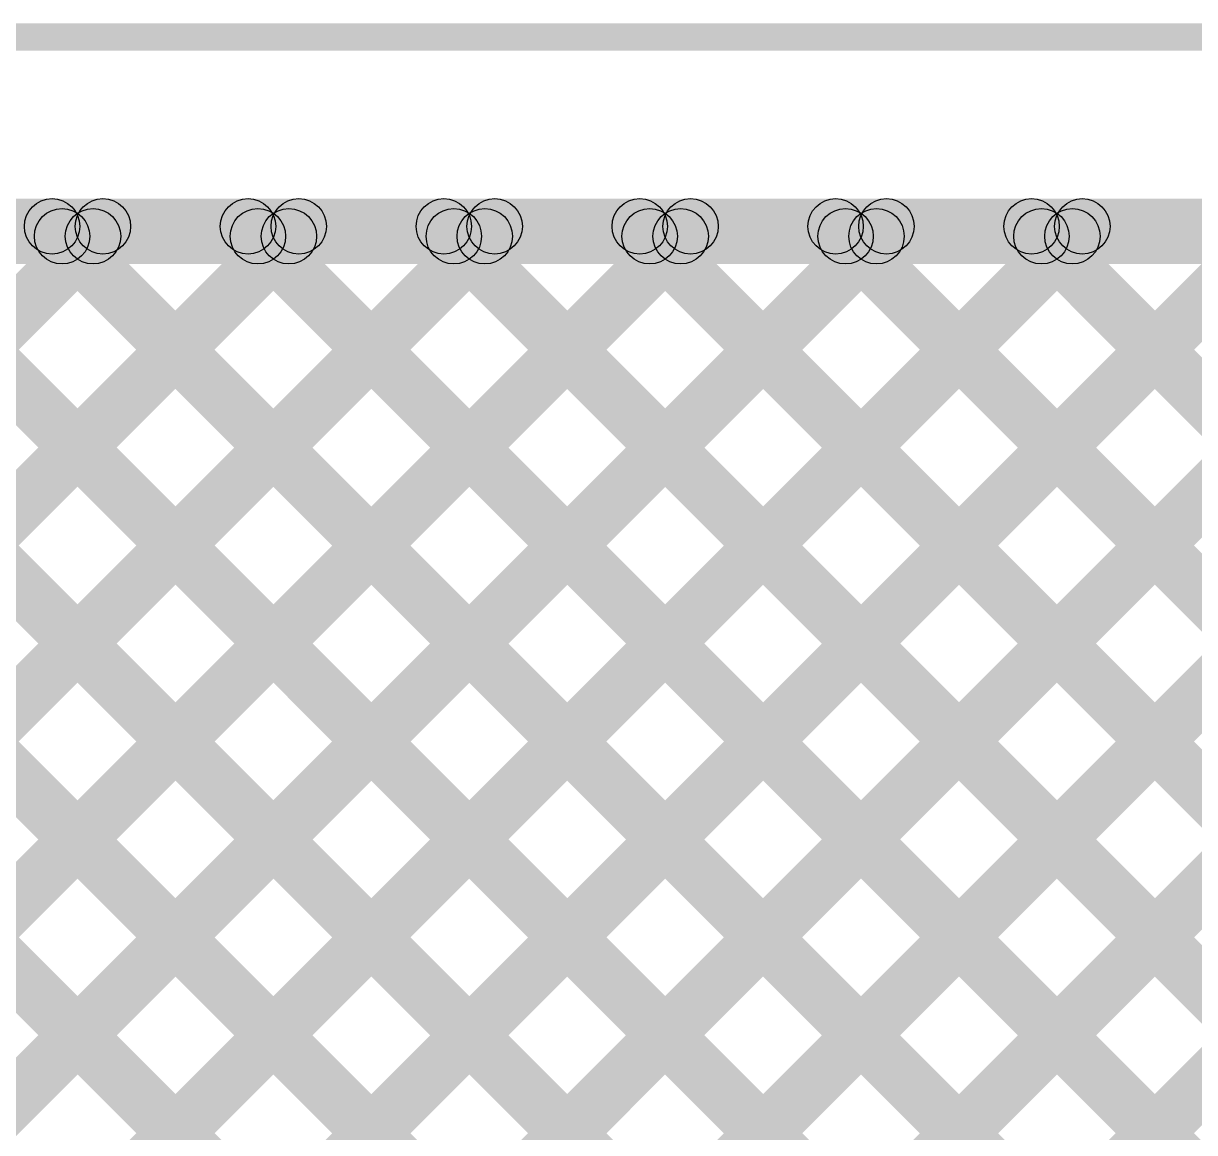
# Model space of a CAD drawing. Header units: millimetres. Extents: x 0 to 5.55, y 0 to 1.02.
# Drawn here: x 4.0326 to 4.2018, y 0.8642 to 1.0243 of the extents above; entities that cross this region are included whole.
import ezdxf

# ---------------------------------------------------------------- set-up
doc = ezdxf.new("R2010")
doc.units = ezdxf.units.MM
doc.header["$MEASUREMENT"] = 0
for name, color, linetype in [('BottomLayer', 5, 'Continuous'), ('Mechanical2', 216, 'Continuous'), ('TopLayer', 1, 'Continuous')]:
    doc.layers.add(name, color=color, linetype=linetype)

msp = doc.modelspace()

# ---------------------------------------------------------------- hatches: boundary and pattern name
at = {"layer": 'BottomLayer'}
for points in [[(0.054, 0.991), (0.054, 0.999), (5.502, 0.999), (5.502, 0.991)], [(3.54543, 0.37751), (3.53977, 0.38317), (4.15443, 0.99783), (4.16009, 0.99217)], [(3.57137, 0.37517), (3.56571, 0.38083), (4.18271, 0.99783), (4.18837, 0.99217)], [(3.58674, 0.36226), (3.58108, 0.36792), (4.211, 0.99783), (4.21665, 0.99217)], [(3.59583, 0.34306), (3.59017, 0.34872), (4.23928, 0.99783), (4.24494, 0.99217)], [(3.59583, 0.31478), (3.59017, 0.32043), (4.26757, 0.99783), (4.27322, 0.99217)], [(3.60101, 0.29167), (3.59535, 0.29733), (4.29585, 0.99783), (4.30151, 0.99217)], [(3.61022, 0.55544), (3.60456, 0.5611), (4.04129, 0.99783), (4.04695, 0.99217)], [(3.62612, 0.54306), (3.62046, 0.54872), (4.06958, 0.99783), (4.07523, 0.99217)], [(3.62929, 0.29167), (3.62363, 0.29733), (4.32413, 0.99783), (4.32979, 0.99217)], [(3.63647, 0.52512), (3.63081, 0.53078), (4.09786, 0.99783), (4.10352, 0.99217)], [(3.63858, 0.49895), (3.63292, 0.5046), (4.12614, 0.99783), (4.1318, 0.99217)], [(3.92082, 0.99217), (3.92648, 0.99783), (4.62698, 0.29733), (4.62132, 0.29167)], [(3.9491, 0.99217), (3.95476, 0.99783), (4.64756, 0.30503), (4.6419, 0.29938)], [(3.97739, 0.99217), (3.98304, 0.99783), (4.6617, 0.31917), (4.65604, 0.31352)], [(4.00567, 0.99217), (4.01133, 0.99783), (4.67584, 0.33332), (4.67018, 0.32766)], [(4.03396, 0.99217), (4.03961, 0.99783), (4.50861, 0.52883), (4.50295, 0.52317)], [(4.06224, 0.99217), (4.0679, 0.99783), (4.52237, 0.54336), (4.51671, 0.5377)], [(4.09052, 0.99217), (4.09618, 0.99783), (4.55068, 0.54333), (4.54502, 0.53767)], [(4.11881, 0.99217), (4.12447, 0.99783), (4.57897, 0.54333), (4.57331, 0.53767)], [(4.14709, 0.99217), (4.15275, 0.99783), (4.60725, 0.54333), (4.60159, 0.53767)], [(4.17538, 0.99217), (4.18103, 0.99783), (4.63553, 0.54333), (4.62988, 0.53767)]]:
    msp.add_hatch(color=5, dxfattribs=at).paths.add_polyline_path(points)
h = msp.add_hatch(color=5, dxfattribs=at)
edge = h.paths.add_edge_path()
edge.add_arc((4.03678, 0.995), 0.004, 0, 360)
h = msp.add_hatch(color=5, dxfattribs=at)
edge = h.paths.add_edge_path()
edge.add_arc((4.04412, 0.995), 0.004, 0, 360)
h = msp.add_hatch(color=5, dxfattribs=at)
edge = h.paths.add_edge_path()
edge.add_arc((4.06507, 0.995), 0.004, 0, 360)
h = msp.add_hatch(color=5, dxfattribs=at)
edge = h.paths.add_edge_path()
edge.add_arc((4.0724, 0.995), 0.004, 0, 360)
h = msp.add_hatch(color=5, dxfattribs=at)
edge = h.paths.add_edge_path()
edge.add_arc((4.09335, 0.995), 0.004, 0, 360)
h = msp.add_hatch(color=5, dxfattribs=at)
edge = h.paths.add_edge_path()
edge.add_arc((4.10069, 0.995), 0.004, 0, 360)
h = msp.add_hatch(color=5, dxfattribs=at)
edge = h.paths.add_edge_path()
edge.add_arc((4.12164, 0.995), 0.004, 0, 360)
h = msp.add_hatch(color=5, dxfattribs=at)
edge = h.paths.add_edge_path()
edge.add_arc((4.12897, 0.995), 0.004, 0, 360)
h = msp.add_hatch(color=5, dxfattribs=at)
edge = h.paths.add_edge_path()
edge.add_arc((4.14992, 0.995), 0.004, 0, 360)
h = msp.add_hatch(color=5, dxfattribs=at)
edge = h.paths.add_edge_path()
edge.add_arc((4.15726, 0.995), 0.004, 0, 360)
h = msp.add_hatch(color=5, dxfattribs=at)
edge = h.paths.add_edge_path()
edge.add_arc((4.17821, 0.995), 0.004, 0, 360)
h = msp.add_hatch(color=5, dxfattribs=at)
edge = h.paths.add_edge_path()
edge.add_arc((4.18554, 0.995), 0.004, 0, 360)
at = {"layer": 'Mechanical2'}
msp.add_hatch(color=216, dxfattribs=at).paths.add_polyline_path([(0.00012, 1.02036), (0.00012, 1.0243), (5.5513, 1.0243), (5.5513, 1.02036)])
at = {"layer": 'TopLayer'}
for points in [[(0.055, 0.98957), (0.055, 0.99757), (5.503, 0.99757), (5.503, 0.98957)], [(3.52559, 0.35767), (3.51993, 0.36333), (4.153, 0.9964), (4.15865, 0.99074)], [(3.5538, 0.3576), (3.54814, 0.36326), (4.18128, 0.9964), (4.18694, 0.99074)], [(3.57238, 0.3479), (3.56672, 0.35356), (4.20957, 0.9964), (4.21522, 0.99074)], [(3.57755, 0.32478), (3.57189, 0.33044), (4.23785, 0.9964), (4.24351, 0.99074)], [(3.58772, 0.30667), (3.58207, 0.31233), (4.26613, 0.9964), (4.27179, 0.99074)], [(3.61022, 0.55544), (3.60456, 0.5611), (4.03986, 0.9964), (4.04552, 0.99074)], [(3.61601, 0.30667), (3.61035, 0.31233), (4.29442, 0.9964), (4.30007, 0.99074)], [(3.62612, 0.54306), (3.62046, 0.54872), (4.06814, 0.9964), (4.0738, 0.99074)], [(3.63647, 0.52512), (3.63081, 0.53078), (4.09643, 0.9964), (4.10208, 0.99074)], [(3.63858, 0.49895), (3.63292, 0.5046), (4.12471, 0.9964), (4.13037, 0.99074)], [(3.64429, 0.30667), (3.63863, 0.31233), (4.3227, 0.9964), (4.32836, 0.99074)], [(3.92225, 0.99074), (3.92791, 0.9964), (4.45291, 0.47139), (4.44726, 0.46573)], [(3.95054, 0.99074), (3.95619, 0.9964), (4.46706, 0.48553), (4.4614, 0.47988)], [(3.97882, 0.99074), (3.98448, 0.9964), (4.4812, 0.49967), (4.47554, 0.49402)], [(4.0071, 0.99074), (4.01276, 0.9964), (4.49534, 0.51382), (4.48968, 0.50816)], [(4.03539, 0.99074), (4.04105, 0.9964), (4.50861, 0.52883), (4.50295, 0.52317)], [(4.06367, 0.99074), (4.06933, 0.9964), (4.52237, 0.54336), (4.51671, 0.5377)], [(4.09196, 0.99074), (4.09761, 0.9964), (4.55068, 0.54333), (4.54502, 0.53767)], [(4.12024, 0.99074), (4.1259, 0.9964), (4.55463, 0.56766), (4.54897, 0.56201)], [(4.14853, 0.99074), (4.15418, 0.9964), (4.58292, 0.56766), (4.57726, 0.56201)], [(4.17681, 0.99074), (4.18247, 0.9964), (4.6112, 0.56766), (4.60554, 0.56201)]]:
    msp.add_hatch(color=1, dxfattribs=at).paths.add_polyline_path(points)
h = msp.add_hatch(color=1, dxfattribs=at)
edge = h.paths.add_edge_path()
edge.add_arc((4.03822, 0.99357), 0.004, 0, 360)
h = msp.add_hatch(color=1, dxfattribs=at)
edge = h.paths.add_edge_path()
edge.add_arc((4.04269, 0.99357), 0.004, 0, 360)
h = msp.add_hatch(color=1, dxfattribs=at)
edge = h.paths.add_edge_path()
edge.add_arc((4.0665, 0.99357), 0.004, 0, 360)
h = msp.add_hatch(color=1, dxfattribs=at)
edge = h.paths.add_edge_path()
edge.add_arc((4.07097, 0.99357), 0.004, 0, 360)
h = msp.add_hatch(color=1, dxfattribs=at)
edge = h.paths.add_edge_path()
edge.add_arc((4.09479, 0.99357), 0.004, 0, 360)
h = msp.add_hatch(color=1, dxfattribs=at)
edge = h.paths.add_edge_path()
edge.add_arc((4.09926, 0.99357), 0.004, 0, 360)
h = msp.add_hatch(color=1, dxfattribs=at)
edge = h.paths.add_edge_path()
edge.add_arc((4.12307, 0.99357), 0.004, 0, 360)
h = msp.add_hatch(color=1, dxfattribs=at)
edge = h.paths.add_edge_path()
edge.add_arc((4.12754, 0.99357), 0.004, 0, 360)
h = msp.add_hatch(color=1, dxfattribs=at)
edge = h.paths.add_edge_path()
edge.add_arc((4.15135, 0.99357), 0.004, 0, 360)
h = msp.add_hatch(color=1, dxfattribs=at)
edge = h.paths.add_edge_path()
edge.add_arc((4.15582, 0.99357), 0.004, 0, 360)
h = msp.add_hatch(color=1, dxfattribs=at)
edge = h.paths.add_edge_path()
edge.add_arc((4.17964, 0.99357), 0.004, 0, 360)
h = msp.add_hatch(color=1, dxfattribs=at)
edge = h.paths.add_edge_path()
edge.add_arc((4.18411, 0.99357), 0.004, 0, 360)

# ---------------------------------------------------------------- linework, layer by layer
at = {"layer": 'BottomLayer'}
for centre in [(4.03678, 0.995), (4.04412, 0.995), (4.06507, 0.995), (4.0724, 0.995), (4.09335, 0.995), (4.10069, 0.995), (4.12164, 0.995), (4.12897, 0.995), (4.14992, 0.995), (4.15726, 0.995), (4.17821, 0.995), (4.18554, 0.995)]:
    msp.add_circle(centre, 0.004, dxfattribs=at)
at = {"layer": 'TopLayer'}
for centre in [(4.03822, 0.99357), (4.04269, 0.99357), (4.0665, 0.99357), (4.07097, 0.99357), (4.09479, 0.99357), (4.09926, 0.99357), (4.12307, 0.99357), (4.12754, 0.99357), (4.15135, 0.99357), (4.15582, 0.99357), (4.17964, 0.99357), (4.18411, 0.99357)]:
    msp.add_circle(centre, 0.004, dxfattribs=at)

doc.saveas('drawing.dxf')
